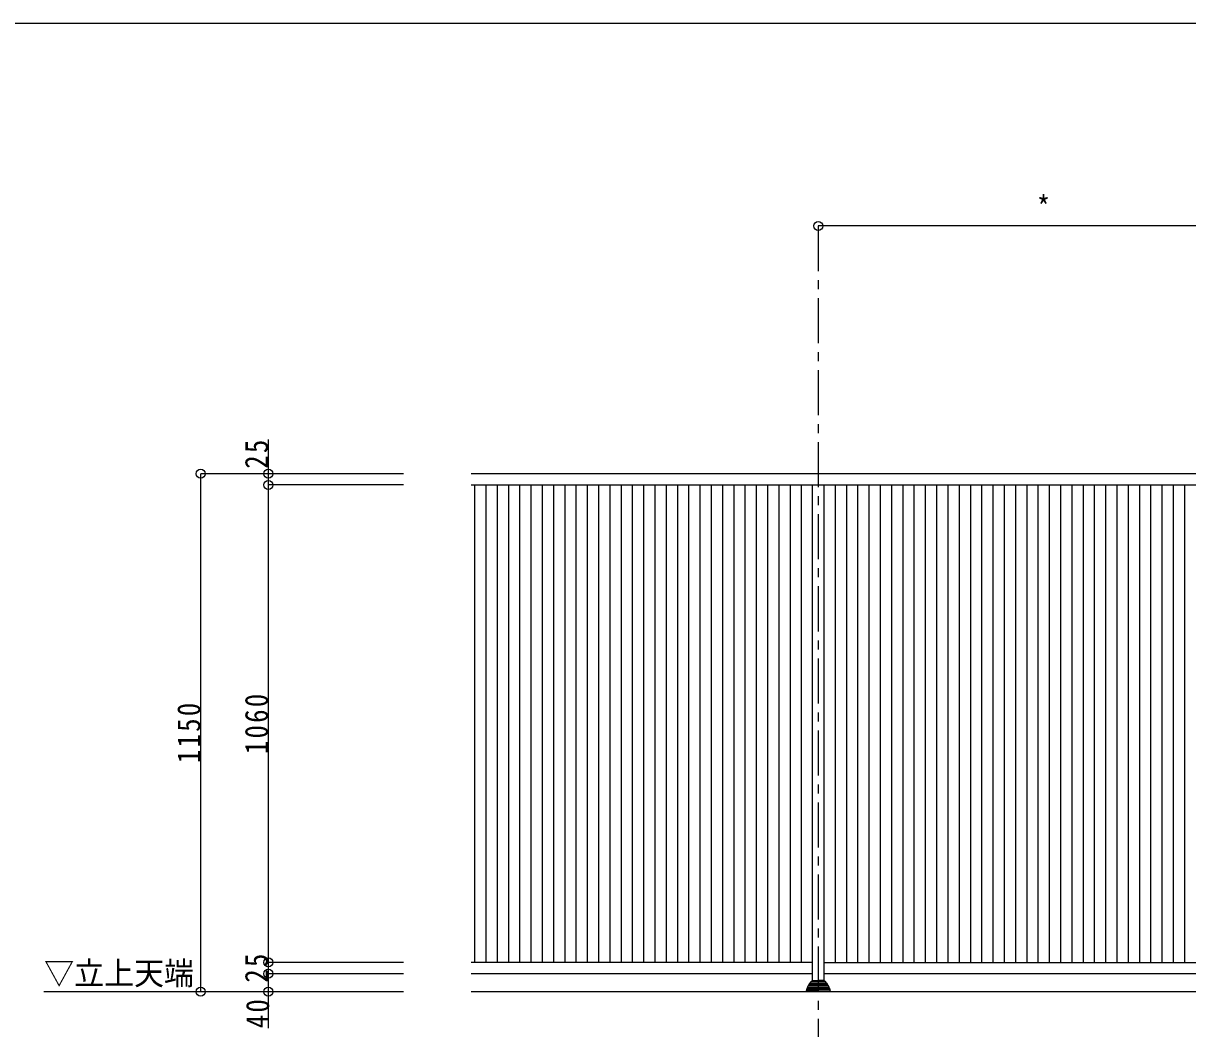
# Model space of a CAD drawing. Units: millimetres at full size, sheet at 1:5, with parts at other scales. Extents: x -1050 to 1050, y -742 to 742.
# Drawn here: x -338 to 307, y 120 to 682 of the extents above; entities that cross this region are included whole.
import ezdxf
from ezdxf.enums import TextEntityAlignment as Align

# ---------------------------------------------------------------- set-up
doc = ezdxf.new("R2010")
doc.units = ezdxf.units.MM
doc.header["$LTSCALE"] = 5
doc.linetypes.add('CHAIN1', pattern=[8, 5, -1, 1, -1])
doc.layers.add('1-5_図枠1_1', color=7, linetype='Continuous')
doc.layers.add('1-6_姿図', color=7, linetype='Continuous')
doc.styles.add('ＭＳ ゴシック', font='')
doc.styles.get('ＭＳ ゴシック').set_extended_font_data('MS Gothic')

# ---------------------------------------------------------------- blocks, each defined once
blk = doc.blocks.new('dimension_origin')
at = {"color": 0, "linetype": 'Continuous', "lineweight": -2}
blk.add_circle((0, 0), 1.25, dxfattribs=at)

msp = doc.modelspace()

# ---------------------------------------------------------------- linework, layer by layer
at = {"layer": '1-5_図枠1_1'}
msp.add_line((-990, 682.5), (703.535, 682.5), dxfattribs=at)
at = {"layer": '1-6_姿図', "linetype": 'CHAIN1'}
msp.add_line((102.5, 570), (102.5, 120), dxfattribs=at)
at = {"layer": '1-6_姿図'}
for p, q in [((352.5, 570), (102.5, 570)), ((-202.5, 451.511), (-202.5, 426.25)), ((-127.5, 432.5), (-240, 432.5)), ((-240, 145), (-240, 432.5)), ((872.5, 432.5), (-90, 432.5)), ((-127.5, 426.25), (-202.5, 426.25)), ((-202.5, 426.25), (-202.5, 161.25)), ((-90, 426.25), (872.5, 426.25)), ((-88.125, 426.25), (-88.125, 161.25)), ((-81.875, 426.25), (-81.875, 161.25)), ((-75.625, 426.25), (-75.625, 161.25)), ((-69.375, 426.25), (-69.375, 161.25)), ((-63.125, 426.25), (-63.125, 161.25)), ((-56.875, 426.25), (-56.875, 161.25)), ((-50.625, 426.25), (-50.625, 161.25)), ((-44.375, 426.25), (-44.375, 161.25)), ((-38.125, 426.25), (-38.125, 161.25)), ((-31.875, 426.25), (-31.875, 161.25)), ((-25.625, 426.25), (-25.625, 161.25)), ((-19.375, 426.25), (-19.375, 161.25)), ((-13.125, 426.25), (-13.125, 161.25)), ((-6.875, 426.25), (-6.875, 161.25)), ((-0.625, 426.25), (-0.625, 161.25)), ((5.625, 426.25), (5.625, 161.25)), ((11.875, 426.25), (11.875, 161.25)), ((18.125, 426.25), (18.125, 161.25)), ((24.375, 426.25), (24.375, 161.25)), ((30.625, 426.25), (30.625, 161.25)), ((36.875, 426.25), (36.875, 161.25)), ((43.125, 426.25), (43.125, 161.25)), ((49.375, 426.25), (49.375, 161.25)), ((55.625, 426.25), (55.625, 161.25)), ((61.875, 426.25), (61.875, 161.25)), ((68.125, 426.25), (68.125, 161.25)), ((74.375, 426.25), (74.375, 161.25)), ((80.625, 426.25), (80.625, 161.25)), ((86.875, 426.25), (86.875, 161.25)), ((93.125, 426.25), (93.125, 161.25)), ((99.375, 151.25), (99.375, 426.25)), ((105.625, 426.25), (105.625, 151.25)), ((111.875, 426.25), (111.875, 161.25)), ((118.125, 426.25), (118.125, 161.25)), ((124.375, 426.25), (124.375, 161.25)), ((130.625, 426.25), (130.625, 161.25)), ((136.875, 426.25), (136.875, 161.25)), ((143.125, 426.25), (143.125, 161.25)), ((149.375, 426.25), (149.375, 161.25)), ((155.625, 426.25), (155.625, 161.25)), ((161.875, 426.25), (161.875, 161.25)), ((168.125, 426.25), (168.125, 161.25)), ((174.375, 426.25), (174.375, 161.25)), ((180.625, 426.25), (180.625, 161.25)), ((186.875, 426.25), (186.875, 161.25)), ((193.125, 426.25), (193.125, 161.25)), ((199.375, 426.25), (199.375, 161.25)), ((205.625, 426.25), (205.625, 161.25)), ((211.875, 426.25), (211.875, 161.25)), ((218.125, 426.25), (218.125, 161.25)), ((224.375, 426.25), (224.375, 161.25)), ((230.625, 426.25), (230.625, 161.25)), ((236.875, 426.25), (236.875, 161.25)), ((243.125, 426.25), (243.125, 161.25)), ((249.375, 426.25), (249.375, 161.25)), ((255.625, 426.25), (255.625, 161.25)), ((261.875, 426.25), (261.875, 161.25)), ((268.125, 426.25), (268.125, 161.25)), ((274.375, 426.25), (274.375, 161.25)), ((280.625, 426.25), (280.625, 161.25)), ((286.875, 426.25), (286.875, 161.25)), ((293.125, 426.25), (293.125, 161.25)), ((299.375, 426.25), (299.375, 161.25)), ((305.625, 426.25), (305.625, 161.25)), ((-127.5, 161.25), (-202.5, 161.25)), ((-202.5, 161.25), (-202.5, 155)), ((99.375, 161.25), (-90, 161.25)), ((105.625, 161.25), (349.375, 161.25)), ((-127.5, 155), (-202.5, 155)), ((-202.5, 155), (-202.5, 124.729)), ((99.375, 155), (-90, 155)), ((97.485, 149.001), (102.5, 149.001)), ((97.549, 149.302), (97.549, 149.001)), ((98.007, 149.8), (102.5, 149.8)), ((98.198, 150.1), (98.198, 149.8)), ((98.652, 150.6), (102.5, 150.6)), ((98.875, 150.75), (98.875, 150.6)), ((99.375, 151.25), (102.5, 151.25)), ((105.625, 151.25), (102.5, 151.25)), ((106.348, 150.6), (102.5, 150.6)), ((106.993, 149.8), (102.5, 149.8)), ((107.515, 149.001), (102.5, 149.001)), ((349.375, 155), (105.625, 155)), ((106.125, 150.75), (106.125, 150.6)), ((106.802, 150.1), (106.802, 149.8)), ((107.451, 149.302), (107.451, 149.001)), ((-127.5, 145), (-326.963, 145)), ((877.5, 145), (-90, 145)), ((95.875, 145.482), (95.875, 145)), ((96.066, 146.311), (96.066, 145.8)), ((96.066, 145.8), (102.5, 145.8)), ((96.312, 147.014), (96.312, 146.599)), ((96.312, 146.6), (102.5, 146.6)), ((96.63, 147.76), (96.63, 147.407)), ((96.63, 147.407), (102.5, 147.407)), ((97.033, 148.524), (97.033, 148.2)), ((97.033, 148.2), (102.5, 148.2)), ((107.967, 148.2), (102.5, 148.2)), ((108.37, 147.407), (102.5, 147.407)), ((108.688, 146.6), (102.5, 146.6)), ((108.934, 145.8), (102.5, 145.8)), ((107.967, 148.524), (107.967, 148.2)), ((108.37, 147.76), (108.37, 147.407)), ((108.688, 147.014), (108.688, 146.599)), ((108.934, 146.311), (108.934, 145.8)), ((109.125, 145.482), (109.125, 145))]:
    msp.add_line(p, q, dxfattribs=at)
for centre, radius, start, end in [((97.498, 148.536), 0.466, 91.64474, 181.439), ((98.037, 149.312), 0.488, 86.57068, 181.25523), ((98.709, 150.089), 0.512, 86.56134, 178.79631), ((99.375, 150.75), 0.5, 90, 180), ((105.625, 150.75), 0.5, 0, 90), ((106.291, 150.089), 0.512, 1.20369, 93.43866), ((106.963, 149.312), 0.488, 358.74477, 93.42932), ((107.502, 148.536), 0.466, 358.561, 88.35526), ((96.239, 145.48), 0.364, 118.33625, 179.71056), ((96.369, 146.303), 0.303, 100.92102, 178.46143), ((96.681, 147.04), 0.37, 97.87545, 184.11221), ((97.045, 147.785), 0.415, 91.62275, 183.49063), ((107.955, 147.785), 0.415, 356.50937, 88.37725), ((108.319, 147.04), 0.37, 355.88779, 82.12455), ((108.631, 146.303), 0.303, 1.53857, 79.07898), ((108.761, 145.48), 0.364, 0.28944, 61.66375)]:
    msp.add_arc(centre, radius, start, end, dxfattribs=at)

# ---------------------------------------------------------------- block references
at = {"layer": '1-6_姿図', "xscale": 2, "yscale": 2}
for p, rotation in [((102.5, 570), 180), ((-240, 432.5), 90), ((-202.5, 432.5), 90), ((-202.5, 426.25), 270), ((-202.5, 426.25), 90), ((-202.5, 161.25), 270), ((-202.5, 161.25), 90), ((-202.5, 155), 270), ((-202.5, 155), 90), ((-240, 145), 270), ((-202.5, 145), 270)]:
    msp.add_blockref('dimension_origin', p, dxfattribs=dict(at, rotation=rotation))

# ---------------------------------------------------------------- texts
at = {"layer": '1-6_姿図', "style": 'ＭＳ ゴシック'}
for s, width, p in [('*', 0.85, (223.75, 570)), ('▽立上天端', 0.95, (-326.851, 145))]:
    msp.add_text(s, height=12.83, dxfattribs=dict(at, width=width)).set_placement(p, align=Align.BOTTOM_LEFT)
at = {"layer": '1-6_姿図', "char_height": 12.83, "attachment_point": 7, "rotation": 90, "style": 'ＭＳ ゴシック'}
for s, insert in [('\\T1.17;\\W0.85;25', (-202.5, 435.261)), ('\\T1.17;\\W0.85;1150', (-240, 271.875)), ('\\T1.17;\\W0.85;1060', (-202.5, 276.875)), ('\\T1.17;\\W0.85;25', (-202.5, 150)), ('\\T1.17;\\W0.85;40', (-201.885, 124.729))]:
    msp.add_mtext(s, dxfattribs=dict(at, insert=insert))

doc.saveas('drawing.dxf')
